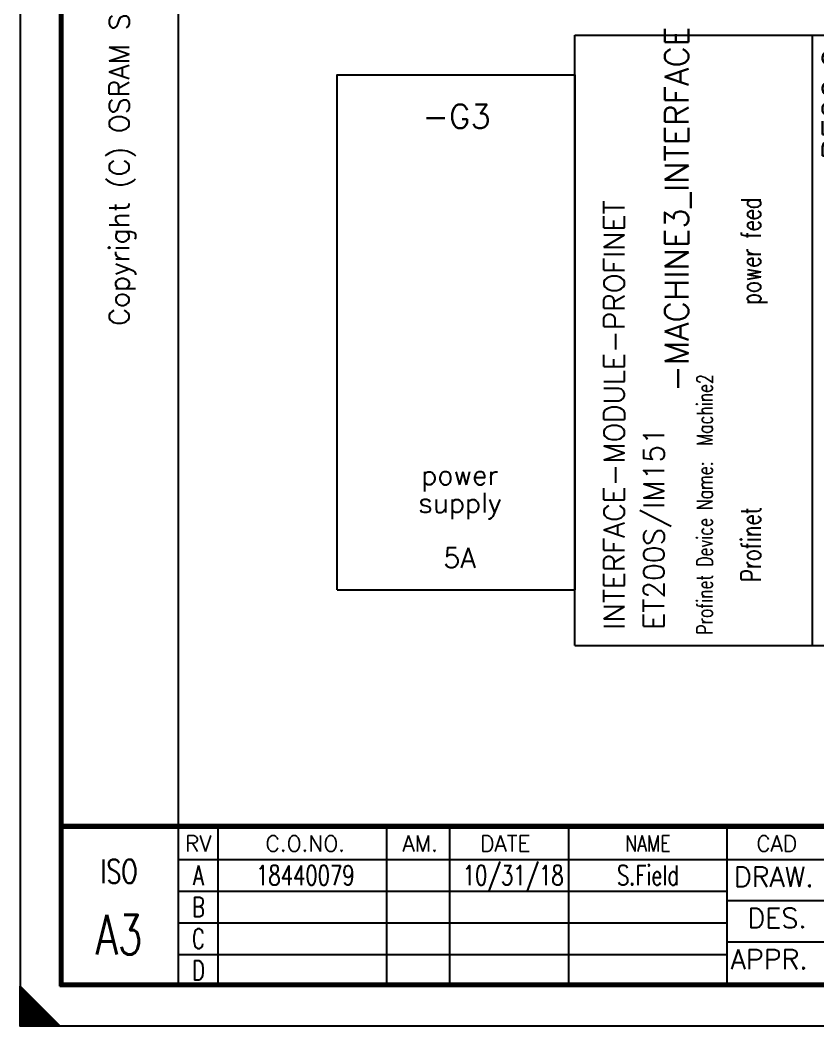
# Model space of a CAD drawing. Extents: x 0 to 420, y 0 to 297.
# Drawn here: x 0 to 100.7, y 0 to 126.9 of the extents above; entities that cross this region are included whole.
import ezdxf
from ezdxf.enums import TextEntityAlignment as Align

# ---------------------------------------------------------------- set-up
doc = ezdxf.new("R2010")
doc.units = 0
doc.header["$LTSCALE"] = 25
for name, color, linetype in [('ECS_LEV_PG_FRAME', 7, 'CONTINUOUS'), ('ECS_LEV_PH_DATA', 7, 'CONTINUOUS'), ('ECS_LEV_PH_EED', 7, 'CONTINUOUS'), ('ECS_LEV_PH_LOGO', 7, 'CONTINUOUS'), ('ECS_LEV_SYM', 7, 'CONTINUOUS'), ('ECS_LEV_SYM_CPOINT', 7, 'CONTINUOUS'), ('ECS_LEV_SYM_DEVID', 7, 'CONTINUOUS'), ('ECS_LEV_SYM_GEO_SCM', 7, 'CONTINUOUS'), ('ECS_LEV_SYM_TEXT', 7, 'CONTINUOUS'), ('ECS_LEV_SYMCR', 7, 'CONTINUOUS'), ('ECS_LXV_TEXT', 7, 'CONTINUOUS')]:
    doc.layers.add(name, color=color, linetype=linetype)
doc.styles.add('ROMANS', font='ROMANS.SHX', dxfattribs={"oblique": 0.017453})
doc.styles.get("Standard").update_dxf_attribs({"font": 'romans.shx'})

# ---------------------------------------------------------------- blocks, each defined once
blk = doc.blocks.new('__TEXT_')
blk = doc.blocks.new('sylvania')
at = {"layer": 'ECS_LXV_TEXT', "color": 7, "linetype": 'Continuous'}
ref = blk.add_blockref('__TEXT_', (0, 0), dxfattribs=at)
ref.add_attrib('ECS_T_TEXT_0.0', 'Copyright (C) OSRAM Sylvania', dxfattribs={"color": 7, "linetype": 'Continuous', "height": 2.5, "rotation": 89.9985, "style": 'ROMANS'}).set_placement((-127.5, 139), align=Align.MIDDLE_RIGHT)
ref = blk.add_blockref('__TEXT_', (0, 0), dxfattribs=at)
ref.add_attrib('ECS_T_TEXT_0.0', 'A', dxfattribs={"color": 7, "linetype": 'Continuous', "height": 2.5, "style": 'ROMANS', "width": 0.725}).set_placement((-117.5, 19), align=Align.MIDDLE_CENTER)
ref = blk.add_blockref('__TEXT_', (0, 0), dxfattribs=at)
ref.add_attrib('ECS_T_TEXT_0.0', 'B', dxfattribs={"color": 7, "linetype": 'Continuous', "height": 2.5, "style": 'ROMANS', "width": 0.725}).set_placement((-117.5, 15), align=Align.MIDDLE_CENTER)
ref = blk.add_blockref('__TEXT_', (0, 0), dxfattribs=at)
ref.add_attrib('ECS_T_TEXT_0.0', 'C', dxfattribs={"color": 7, "linetype": 'Continuous', "height": 2.5, "style": 'ROMANS', "width": 0.725}).set_placement((-117.5, 11), align=Align.MIDDLE_CENTER)
ref = blk.add_blockref('__TEXT_', (0, 0), dxfattribs=at)
ref.add_attrib('ECS_T_TEXT_0.0', 'D', dxfattribs={"color": 7, "linetype": 'Continuous', "height": 2.5, "style": 'ROMANS', "width": 0.725}).set_placement((-117.5, 7), align=Align.MIDDLE_CENTER)
blk = doc.blocks.new('__PHTEXT_')
blk = doc.blocks.new('SEDLHL_ET200SIMPNK')
at = {"layer": 'ECS_LEV_SYM_GEO_SCM', "color": 0, "linetype": 'Continuous', "ltscale": 0.5}
for p, q in [((0, 0), (10, 0)), ((0, -77), (0, 0))]:
    blk.add_line(p, q, dxfattribs=at)
at = {"layer": 'ECS_LEV_SYM_GEO_SCM', "color": 0, "linetype": 'Continuous'}
for p in [(10, 0), (30, -77)]:
    blk.add_line(p, (30, 0), dxfattribs=at)
at = {"layer": 'ECS_LEV_SYM_GEO_SCM', "color": 0, "linetype": 'Continuous', "ltscale": 0.5}
blk.add_lwpolyline([(0, -77), (30, -77)], dxfattribs=at)
at = {"layer": 'ECS_LEV_SYM_CPOINT', "color": 7, "linetype": 'Continuous', "style": 'ROMANS'}
for tag, p in [('ECS_T_CPOINT_002', (5, -75)), ('ECS_T_CPOINT_001', (10, -75))]:
    blk.add_attdef(tag, text='', height=2.5, rotation=90, dxfattribs=at).set_placement(p, align=Align.MIDDLE_LEFT)
at = {"layer": 'ECS_LEV_SYM_DEVID', "color": 7, "linetype": 'Continuous'}
for tag, p in [('ECS_T_DEVID_3', (-5.9, -2.5)), ('ECS_T_DEVID_2', (-1.7, -2.5)), ('ECS_T_DEVID_1', (2.5, -2.5))]:
    blk.add_attdef(tag, text='', height=3, rotation=90, dxfattribs=at).set_placement(p, align=Align.TOP_RIGHT)
at = {"layer": 'ECS_LEV_SYM_TEXT', "color": 7, "linetype": 'Continuous', "style": 'ROMANS', "width": 0.725}
for tag, height, p in [('ECS_T_TEXT_2.0', 2.5, (21, -34)), ('ECS_T_TEXT_3.0', 2.5, (21, -69)), ('ECS_T_TEXT_1.0', 2, (15.4145, -75.6636))]:
    blk.add_attdef(tag, text='', height=height, rotation=90, dxfattribs=at).set_placement(p, align=Align.TOP_LEFT)
blk = doc.blocks.new('SSYLVANIA_0_S7_300P5K')
at = {"layer": 'ECS_LEV_SYM_GEO_SCM', "color": 0, "linetype": 'Continuous', "ltscale": 0.5}
for points in [[(0, -65), (0, 0), (30, 0), (30, -65)], [(0, -65), (30, -65)]]:
    blk.add_lwpolyline(points, dxfattribs=at)
at = {"layer": 'ECS_LEV_SYM_DEVID', "color": 7, "linetype": 'Continuous', "style": 'ROMANS'}
for tag, p in [('ECS_T_DEVID_3', (15.1, 3.15)), ('ECS_T_DEVID_2', (15.1, -1.05)), ('ECS_T_DEVID_1', (15.1, -5.25))]:
    blk.add_attdef(tag, text='', height=3, dxfattribs=at).set_placement(p, align=Align.MIDDLE_CENTER)
at = {"layer": 'ECS_LEV_SYM_TEXT', "color": 7, "linetype": 'Continuous', "style": 'ROMANS'}
for tag, p in [('ECS_T_TEXT_2.1', (15.5, -50.5)), ('ECS_T_TEXT_2.2', (15.56, -54))]:
    blk.add_attdef(tag, text='', height=2.5, dxfattribs=at).set_placement(p, align=Align.MIDDLE_CENTER)
blk.add_attdef('ECS_T_TEXT_1.0', text='', height=2.5, dxfattribs=at).set_placement((17.5, -60.96), align=Align.MIDDLE_RIGHT)
at = {"layer": 'ECS_LEV_SYMCR', "color": 0, "linetype": 'Continuous', "style": 'ROMANS'}
for tag, p in [('ECS_T_CRC_TEXT_P', (15.1, -9)), ('ECS_T_CRC_TEXT_N', (15.1, -12.75))]:
    blk.add_attdef(tag, text='', height=2.5, dxfattribs=at).set_placement(p, align=Align.MIDDLE_CENTER)
blk = doc.blocks.new('SEDLHL_0_SPS1CK')
at = {"layer": 'ECS_LEV_SYM_GEO_SCM', "color": 0, "linetype": 'Continuous', "ltscale": 0.5}
for points in [[(0, -77), (0, 0), (10, 0), (10, -77)], [(0, -77), (10, -77)]]:
    blk.add_lwpolyline(points, dxfattribs=at)
at = {"layer": 'ECS_LEV_SYM_CPOINT', "color": 7, "linetype": 'Continuous', "style": 'ROMANS'}
blk.add_attdef('ECS_T_CPOINT_002', text='', height=2.5, rotation=90, dxfattribs=at).set_placement((1, -68), align=Align.TOP_LEFT)
blk.add_attdef('ECS_T_CPOINT_001', text='', height=2.5, dxfattribs=at).set_placement((5, -76), align=Align.CENTER)
at = {"layer": 'ECS_LEV_SYM_DEVID', "color": 7, "linetype": 'Continuous'}
for tag, p in [('ECS_T_DEVID_3', (-5.6232, -1.6079)), ('ECS_T_DEVID_2', (-1.4232, -1.6079)), ('ECS_T_DEVID_1', (2.7768, -1.6079))]:
    blk.add_attdef(tag, text='', height=3, rotation=90, dxfattribs=at).set_placement(p, align=Align.MIDDLE_RIGHT)
at = {"layer": 'ECS_LEV_SYMCR', "color": 7, "linetype": 'Continuous'}
for tag, p in [('ECS_T_CRC_TEXT_P', (6.9768, -1.6079)), ('ECS_T_CRC_TEXT_N', (11.1768, -1.6079))]:
    blk.add_attdef(tag, text='', height=2.5, rotation=90, dxfattribs=at).set_placement(p, align=Align.MIDDLE_RIGHT)

msp = doc.modelspace()

# ---------------------------------------------------------------- linework, layer by layer
at = {"layer": 'ECS_LEV_PG_FRAME', "color": 7, "linetype": 'Continuous'}
for p, q in [((0, 297), (0, 0)), ((0, 0), (420, 0))]:
    msp.add_line(p, q, dxfattribs=at)
at = {"layer": 'ECS_LEV_PH_DATA', "linetype": 'Continuous', "ltscale": 0.33}
for p, q in [((5, 5), (5, 292)), ((5.2, 5), (5.2, 292)), ((5.4, 5), (5.4, 292)), ((20, 5), (20, 292)), ((5, 25.4), (415, 25.4)), ((5, 25.2), (415, 25.2)), ((5, 25), (415, 25)), ((25, 5), (25, 25)), ((54.25, 5), (54.25, 25)), ((69.25, 5), (69.25, 25)), ((89.25, 5), (89.25, 25)), ((20, 17), (89.25, 17)), ((20, 13), (89.25, 13)), ((20, 9), (89.25, 9)), ((5, 5.4), (415, 5.4)), ((5, 5.2), (415, 5.2)), ((0, 0), (0, 5)), ((0, 5), (5, 0)), ((0, 4.75), (4.75, 0)), ((0, 4.5), (4.5, 0)), ((0, 4.25), (4.25, 0)), ((0, 4), (4, 0)), ((5, 5), (415, 5)), ((0, 3.75), (3.75, 0)), ((0, 3.5), (3.5, 0)), ((0, 3.25), (3.25, 0)), ((0, 3), (3, 0)), ((0, 2.75), (2.75, 0)), ((0, 2.5), (2.5, 0)), ((0, 2.25), (2.25, 0)), ((0, 2), (2, 0)), ((0, 1.75), (1.75, 0)), ((0, 1.5), (1.5, 0)), ((0, 1.25), (1.25, 0)), ((0, 1), (1, 0)), ((0, 0.75), (0.75, 0)), ((0, 0.5), (0.5, 0)), ((0, 0.25), (0.25, 0)), ((0, 0), (5, 0))]:
    msp.add_line(p, q, dxfattribs=at)
at = {"layer": 'ECS_LEV_PH_DATA', "linetype": 'Continuous'}
msp.add_line((99.65, 5.4), (100.15, 5.4), dxfattribs=at)
at = {"layer": 'ECS_LEV_PH_DATA', "linetype": 'Continuous', "ltscale": 0.33}
for points in [[(46.25, 25), (46.25, 5)], [(20, 21), (139.25, 21)]]:
    msp.add_lwpolyline(points, dxfattribs=at)
at = {"layer": 'ECS_LEV_PH_DATA', "ltscale": 0.33}
for points in [[(89.25, 15.8), (139.25, 15.8)], [(89.25, 10.6), (139.25, 10.6)]]:
    msp.add_lwpolyline(points, dxfattribs=at)
msp.add_point((0.02, 0.02), dxfattribs=at)
msp.add_point((0.02, 0.02), dxfattribs=at)
msp.add_point((0.02, 0.02), dxfattribs=at)
msp.add_point((0.02, 0.02), dxfattribs=at)
msp.add_point((0.02, 0.02), dxfattribs=at)
msp.add_point((0.02, 0.02), dxfattribs=at)
msp.add_point((0.02, 0.02), dxfattribs=at)
at = {"layer": 'ECS_LEV_PH_EED'}
msp.add_point((0, 0), dxfattribs=at)

# ---------------------------------------------------------------- block references
at = {"layer": 'ECS_LEV_PH_DATA', "linetype": 'Continuous'}
ref = msp.add_blockref('__TEXT_', (-430, 0), dxfattribs=at)
ref.add_attrib('ECS_T_TEXT_0.1', 'RV', dxfattribs={"linetype": 'Continuous', "height": 2, "style": 'ROMANS'}).set_placement((22.5, 23), align=Align.MIDDLE_CENTER)
ref = msp.add_blockref('__TEXT_', (-430, 0), dxfattribs=at)
ref.add_attrib('ECS_T_TEXT_0.1', 'C.O.NO.', dxfattribs={"linetype": 'Continuous', "height": 2, "style": 'ROMANS'}).set_placement((36, 23), align=Align.MIDDLE_CENTER)
ref = msp.add_blockref('__TEXT_', (-430, 0), dxfattribs=at)
ref.add_attrib('ECS_T_TEXT_0.1', 'AM.', dxfattribs={"linetype": 'Continuous', "height": 2, "style": 'ROMANS'}).set_placement((50.5, 23), align=Align.MIDDLE_CENTER)
ref = msp.add_blockref('__TEXT_', (-430, 0), dxfattribs=at)
ref.add_attrib('ECS_T_TEXT_0.1', 'DATE', dxfattribs={"linetype": 'Continuous', "height": 2, "style": 'ROMANS'}).set_placement((61.25, 23), align=Align.MIDDLE_CENTER)
ref = msp.add_blockref('__TEXT_', (-430, 0), dxfattribs=at)
ref.add_attrib('ECS_T_TEXT_0.1', 'NAME', dxfattribs={"linetype": 'Continuous', "height": 2, "style": 'ROMANS', "width": 0.8}).set_placement((79.25, 23), align=Align.MIDDLE_CENTER)
at = {"layer": 'ECS_LEV_PH_DATA', "linetype": 'Continuous', "ltscale": 0.33}
ref = msp.add_blockref('__TEXT_', (-430, 0), dxfattribs=at)
ref.add_attrib('ECS_T_TEXT_0.0', 'CAD', dxfattribs={"linetype": 'Continuous', "height": 2, "style": 'ROMANS'}).set_placement((95.5, 23), align=Align.MIDDLE_CENTER)
at = {"layer": 'ECS_LEV_PH_DATA', "color": 7, "linetype": 'Continuous'}
ref = msp.add_blockref('__TEXT_', (-430, 0), dxfattribs=at)
ref.add_attrib('ECS_T_TEXT_0.0', 'ISO', dxfattribs={"color": 7, "linetype": 'Continuous', "height": 3, "style": 'ROMANS', "width": 0.725}).set_placement((12.5, 19.5), align=Align.MIDDLE_CENTER)
at = {"layer": 'ECS_LEV_PH_DATA', "linetype": 'Continuous'}
ref = msp.add_blockref('__PHTEXT_', (0, 0), dxfattribs=at)
ref.add_attrib('?pgdescr15_0.0', '10/31/18', dxfattribs={"height": 2.5, "style": 'ROMANS', "width": 0.725}).set_placement((62.25, 19), align=Align.MIDDLE_CENTER)
ref = msp.add_blockref('__PHTEXT_', (0, 0), dxfattribs=at)
ref.add_attrib('?pgdescr16_0.0', 'S.Field', dxfattribs={"height": 2.5, "style": 'ROMANS', "width": 0.725}).set_placement((79.25, 19), align=Align.MIDDLE_CENTER)
ref = msp.add_blockref('__PHTEXT_', (0, 0), dxfattribs=at)
ref.add_attrib('?pgdescr13_0.0', '18440079', dxfattribs={"height": 2.5, "style": 'ROMANS', "width": 0.725}).set_placement((36, 19), align=Align.MIDDLE_CENTER)
ref = msp.add_blockref('__TEXT_', (-430, 0), dxfattribs=at)
ref.add_attrib('ECS_T_TEXT_0.1', 'DRAW.', dxfattribs={"linetype": 'Continuous', "height": 2.5, "style": 'ROMANS'}).set_placement((95.12, 18.8), align=Align.MIDDLE_CENTER)
at = {"layer": 'ECS_LEV_PH_DATA', "color": 7, "linetype": 'Continuous'}
ref = msp.add_blockref('__TEXT_', (-430, 0), dxfattribs=at)
ref.add_attrib('ECS_T_TEXT_0.0', 'A3', dxfattribs={"color": 7, "linetype": 'Continuous', "height": 5, "style": 'ROMANS', "width": 0.725}).set_placement((12.5, 11.5), align=Align.MIDDLE_CENTER)
at = {"layer": 'ECS_LEV_PH_DATA', "linetype": 'Continuous'}
ref = msp.add_blockref('__TEXT_', (-430, 0), dxfattribs=at)
ref.add_attrib('ECS_T_TEXT_0.1', 'DES.', dxfattribs={"linetype": 'Continuous', "height": 2.5, "style": 'ROMANS'}).set_placement((95.55, 13.6), align=Align.MIDDLE_CENTER)
ref = msp.add_blockref('__TEXT_', (-430, 0), dxfattribs=at)
ref.add_attrib('ECS_T_TEXT_0.1', 'APPR.', dxfattribs={"linetype": 'Continuous', "height": 2.5, "style": 'ROMANS'}).set_placement((94.55, 8.4), align=Align.MIDDLE_CENTER)
at = {"layer": 'ECS_LEV_PH_LOGO', "color": 7}
msp.add_blockref('sylvania', (140, 0), dxfattribs=at)
at = {"layer": 'ECS_LEV_SYM'}
ref = msp.add_blockref('SEDLHL_ET200SIMPNK', (70, 125), dxfattribs=at)
ref.add_attrib('ECS_T_TEXT_3.0', 'Profinet', dxfattribs={"layer": 'ECS_LEV_SYM_TEXT', "color": 7, "linetype": 'Continuous', "height": 2.5, "rotation": 90, "style": 'ROMANS', "width": 0.725}).set_placement((91, 56), align=Align.TOP_LEFT)
ref.add_attrib('ECS_T_TEXT_2.0', 'power feed', dxfattribs={"layer": 'ECS_LEV_SYM_TEXT', "color": 7, "linetype": 'Continuous', "height": 2.5, "rotation": 90, "style": 'ROMANS', "width": 0.725}).set_placement((91, 91), align=Align.TOP_LEFT)
ref.add_attrib('ECS_T_TEXT_1.0', 'Profinet Device Name:  Machine2', dxfattribs={"layer": 'ECS_LEV_SYM_TEXT', "color": 7, "linetype": 'Continuous', "height": 2, "rotation": 90, "style": 'ROMANS', "width": 0.725}).set_placement((85.41, 49.34), align=Align.TOP_LEFT)
ref.add_attrib('ECS_T_CPOINT_002', 'INTERFACE-MODULE-PROFINET', dxfattribs={"layer": 'ECS_LEV_SYM_CPOINT', "color": 7, "linetype": 'Continuous', "height": 2.6, "rotation": 90}).set_placement((75, 50), align=Align.MIDDLE_LEFT)
ref.add_attrib('ECS_T_CPOINT_001', 'ET200S/IM151', dxfattribs={"layer": 'ECS_LEV_SYM_CPOINT', "color": 7, "linetype": 'Continuous', "height": 2.6, "rotation": 90}).set_placement((80, 50), align=Align.MIDDLE_LEFT)
ref.add_attrib('ECS_T_DEVID_1', '-MACHINE3_INTERFACE', dxfattribs={"layer": 'ECS_LEV_SYM_DEVID', "color": 7, "linetype": 'Continuous', "height": 3, "rotation": 90}).set_placement((81.36, 126.03), align=Align.TOP_RIGHT)
ref = msp.add_blockref('SEDLHL_0_SPS1CK', (100, 125), dxfattribs=at)
ref.add_attrib('ECS_T_DEVID_1', '-BE20.0', dxfattribs={"layer": 'ECS_LEV_SYM_DEVID', "color": 7, "linetype": 'Continuous', "height": 3, "rotation": 90}).set_placement((102.78, 123.39), align=Align.MIDDLE_RIGHT)
at = {"layer": 'ECS_LEV_SYM', "color": 7, "linetype": 'Continuous'}
ref = msp.add_blockref('SSYLVANIA_0_S7_300P5K', (40, 120), dxfattribs=at)
ref.add_attrib('ECS_T_TEXT_2.1', 'power', dxfattribs={"layer": 'ECS_LEV_SYM_TEXT', "color": 7, "linetype": 'Continuous', "height": 2.5, "style": 'ROMANS'}).set_placement((55.5, 69.5), align=Align.MIDDLE_CENTER)
ref.add_attrib('ECS_T_TEXT_2.2', 'supply', dxfattribs={"layer": 'ECS_LEV_SYM_TEXT', "color": 7, "linetype": 'Continuous', "height": 2.5, "style": 'ROMANS'}).set_placement((55.5, 66), align=Align.MIDDLE_CENTER)
ref.add_attrib('ECS_T_DEVID_1', '-G3', dxfattribs={"layer": 'ECS_LEV_SYM_DEVID', "color": 7, "linetype": 'Continuous', "height": 3}).set_placement((55.1, 114.75), align=Align.MIDDLE_CENTER)
ref.add_attrib('ECS_T_TEXT_1.0', '5A', dxfattribs={"layer": 'ECS_LEV_SYM_TEXT', "color": 7, "linetype": 'Continuous', "height": 2.5, "style": 'ROMANS'}).set_placement((57.5, 59.04), align=Align.MIDDLE_RIGHT)

doc.saveas('drawing.dxf')
